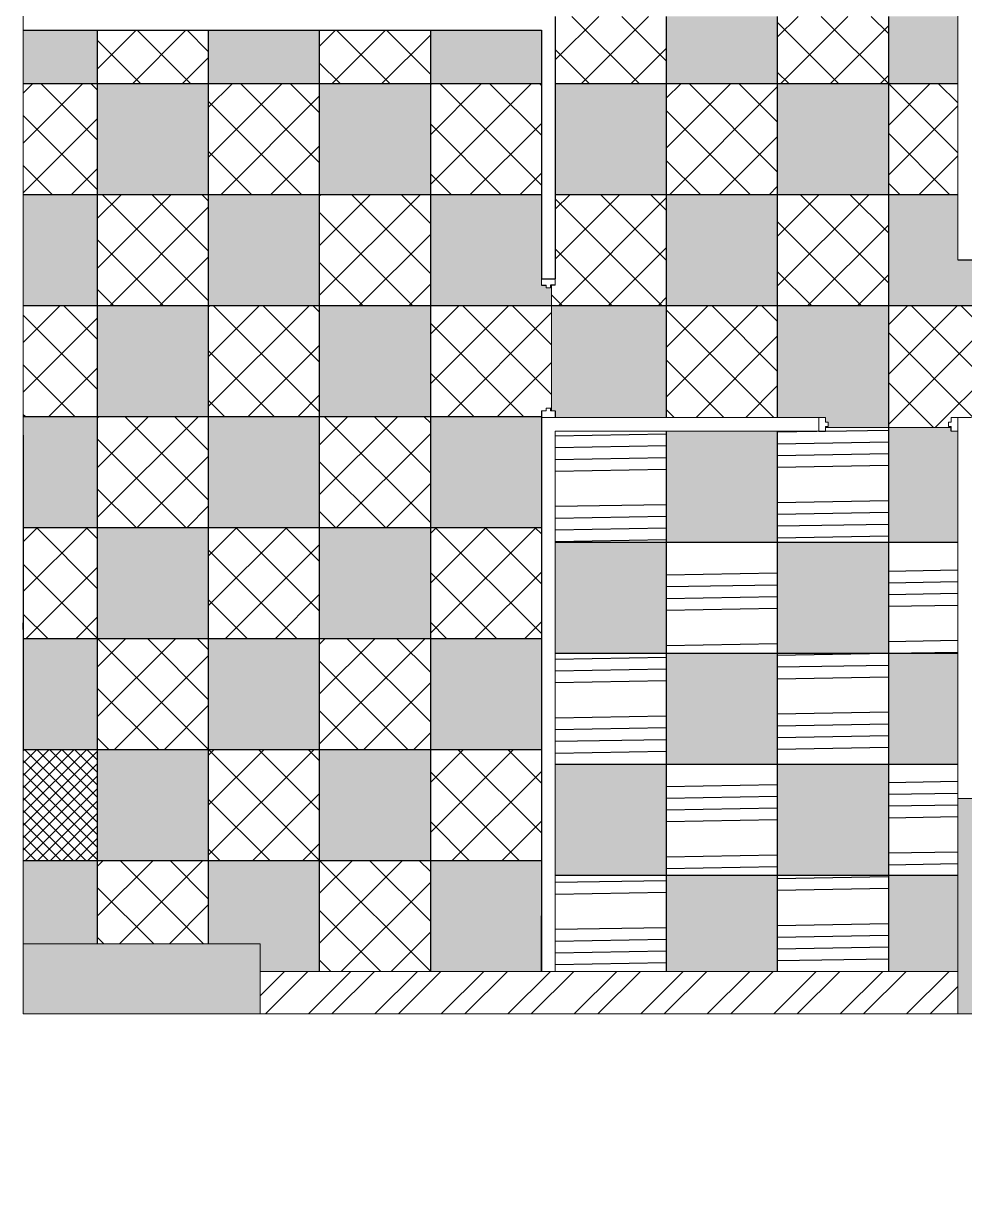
# Model space of a CAD drawing. Header units: millimetres. Extents: x 86441 to 190201, y 16532 to 98188.
# Drawn here: x 88022.6 to 88124.4, y 59550.7 to 59676.5 of the extents above; entities that cross this region are included whole.
import ezdxf

# ---------------------------------------------------------------- set-up
doc = ezdxf.new("R2010")
doc.units = ezdxf.units.MM
doc.header["$LTSCALE"] = 0.1
doc.layers.add('COLUMN', color=1, linetype='Continuous', lineweight=0)
pattern_1 = [(45, (86262.1527, 59039.9638), (-2.694077, 2.694077), []), (135, (86262.1527, 59039.9638), (-2.694077, -2.694077), [])]
pattern_2 = [(181, (86262.153, 59039.964), (0.132987, -7.61884), []), (181, (86260.861, 59041.2114), (0.132987, -7.61884), []), (181, (86259.569, 59042.459), (0.132987, -7.61884), []), (181, (86258.277, 59043.707), (0.132987, -7.61884), [])]

msp = doc.modelspace()

# ---------------------------------------------------------------- hatches: boundary and pattern name
at = {"true_color": 0xc7c8ca, "transparency": 33554687}
h = msp.add_hatch(dxfattribs=at)
h.set_pattern_fill('ANSI37', color=9, scale=1.2)
h.set_pattern_definition(pattern_1)
h.paths.add_polyline_path([(88092.1, 59677.21), (88080.1, 59677.21), (88080.1, 59669.95), (88092.1, 59669.95)])
h = msp.add_hatch(color=9, dxfattribs=at)
h.dxf.hatch_style = 1
h.paths.add_polyline_path([(88104.1, 59677.21), (88092.1, 59677.21), (88092.1, 59669.95), (88104.1, 59669.95)])
h = msp.add_hatch(dxfattribs=at)
h.set_pattern_fill('ANSI37', color=9, scale=1.2)
h.set_pattern_definition(pattern_1)
h.paths.add_polyline_path([(88116.1, 59677.21), (88104.1, 59677.21), (88104.1, 59669.95), (88116.1, 59669.95)])
h = msp.add_hatch(color=9, dxfattribs=at)
h.dxf.hatch_style = 1
h.paths.add_polyline_path([(88123.6, 59677.21), (88116.1, 59677.21), (88116.1, 59669.95), (88123.6, 59669.95)])
h = msp.add_hatch(color=9, dxfattribs=at)
h.dxf.hatch_style = 1
h.paths.add_polyline_path([(88030.6, 59675.71), (88022.6, 59675.71), (88022.6, 59669.95), (88030.6, 59669.95)])
h = msp.add_hatch(dxfattribs=at)
h.set_pattern_fill('ANSI37', color=9, scale=1.2)
h.set_pattern_definition(pattern_1)
h.paths.add_polyline_path([(88042.6, 59675.71), (88030.6, 59675.71), (88030.6, 59669.95), (88042.6, 59669.95)])
h = msp.add_hatch(color=9, dxfattribs=at)
h.dxf.hatch_style = 1
h.paths.add_polyline_path([(88054.6, 59675.71), (88042.6, 59675.71), (88042.6, 59669.95), (88054.6, 59669.95)])
h = msp.add_hatch(dxfattribs=at)
h.set_pattern_fill('ANSI37', color=9, scale=1.2)
h.set_pattern_definition(pattern_1)
h.paths.add_polyline_path([(88066.6, 59675.71), (88054.6, 59675.71), (88054.6, 59669.95), (88066.6, 59669.95)])
h = msp.add_hatch(color=9, dxfattribs=at)
h.dxf.hatch_style = 1
h.paths.add_polyline_path([(88078.6, 59675.71), (88066.6, 59675.71), (88066.6, 59669.95), (88078.6, 59669.95)])
h = msp.add_hatch(dxfattribs=at)
h.set_pattern_fill('ANSI37', color=9, scale=1.2)
h.set_pattern_definition(pattern_1)
h.paths.add_polyline_path([(88030.6, 59669.95), (88022.6, 59669.95), (88022.6, 59657.95), (88030.6, 59657.95)])
h = msp.add_hatch(color=9, dxfattribs=at)
h.dxf.hatch_style = 1
h.paths.add_polyline_path([(88042.6, 59669.95), (88030.6, 59669.95), (88030.6, 59657.95), (88042.6, 59657.95)])
h = msp.add_hatch(dxfattribs=at)
h.set_pattern_fill('ANSI37', color=9, scale=1.2)
h.set_pattern_definition(pattern_1)
h.paths.add_polyline_path([(88054.6, 59669.95), (88042.6, 59669.95), (88042.6, 59657.95), (88054.6, 59657.95)])
h = msp.add_hatch(color=9, dxfattribs=at)
h.dxf.hatch_style = 1
h.paths.add_polyline_path([(88066.6, 59669.95), (88054.6, 59669.95), (88054.6, 59657.95), (88066.6, 59657.95)])
h = msp.add_hatch(dxfattribs=at)
h.set_pattern_fill('ANSI37', color=9, scale=1.2)
h.set_pattern_definition(pattern_1)
h.paths.add_polyline_path([(88078.6, 59669.95), (88066.6, 59669.95), (88066.6, 59657.95), (88078.6, 59657.95)])
h = msp.add_hatch(color=9, dxfattribs=at)
h.dxf.hatch_style = 1
h.paths.add_polyline_path([(88092.1, 59669.95), (88080.1, 59669.95), (88080.1, 59657.95), (88092.1, 59657.95)])
h = msp.add_hatch(dxfattribs=at)
h.set_pattern_fill('ANSI37', color=9, scale=1.2)
h.set_pattern_definition(pattern_1)
h.paths.add_polyline_path([(88104.1, 59669.95), (88092.1, 59669.95), (88092.1, 59657.95), (88104.1, 59657.95)])
h = msp.add_hatch(color=9, dxfattribs=at)
h.dxf.hatch_style = 1
h.paths.add_polyline_path([(88116.1, 59669.95), (88104.1, 59669.95), (88104.1, 59657.95), (88116.1, 59657.95)])
h = msp.add_hatch(dxfattribs=at)
h.set_pattern_fill('ANSI37', color=9, scale=1.2)
h.set_pattern_definition(pattern_1)
h.paths.add_polyline_path([(88123.6, 59669.95), (88116.1, 59669.95), (88116.1, 59657.95), (88123.6, 59657.95)])
h = msp.add_hatch(color=9, dxfattribs=at)
h.dxf.hatch_style = 1
h.paths.add_polyline_path([(88030.6, 59657.95), (88022.6, 59657.95), (88022.6, 59645.95), (88030.6, 59645.95)])
h = msp.add_hatch(dxfattribs=at)
h.set_pattern_fill('ANSI37', color=9, scale=1.2)
h.set_pattern_definition(pattern_1)
h.paths.add_polyline_path([(88042.6, 59657.95), (88030.6, 59657.95), (88030.6, 59645.95), (88042.6, 59645.95)])
h = msp.add_hatch(color=9, dxfattribs=at)
h.dxf.hatch_style = 1
h.paths.add_polyline_path([(88054.6, 59657.95), (88042.6, 59657.95), (88042.6, 59645.95), (88054.6, 59645.95)])
h = msp.add_hatch(dxfattribs=at)
h.set_pattern_fill('ANSI37', color=9, scale=1.2)
h.set_pattern_definition(pattern_1)
h.paths.add_polyline_path([(88066.6, 59657.95), (88054.6, 59657.95), (88054.6, 59645.95), (88066.6, 59645.95)])
h = msp.add_hatch(color=9, dxfattribs=at)
h.dxf.hatch_style = 1
h.paths.add_polyline_path([(88078.6, 59657.95), (88066.6, 59657.95), (88066.6, 59645.95), (88079.7, 59645.95), (88079.7, 59647.85), (88079.1, 59647.85), (88079.1, 59648.15), (88078.6, 59648.15), (88078.6, 59648.85)])
h = msp.add_hatch(dxfattribs=at)
h.set_pattern_fill('ANSI37', color=9, scale=1.2)
h.set_pattern_definition(pattern_1)
h.paths.add_polyline_path([(88092.1, 59657.95), (88080.1, 59657.95), (88080.1, 59648.85), (88080.1, 59648.15), (88079.7, 59648.15), (88079.7, 59645.95), (88092.1, 59645.95)])
h = msp.add_hatch(color=9, dxfattribs=at)
h.dxf.hatch_style = 1
h.paths.add_polyline_path([(88104.1, 59657.95), (88092.1, 59657.95), (88092.1, 59645.95), (88104.1, 59645.95)])
h = msp.add_hatch(dxfattribs=at)
h.set_pattern_fill('ANSI37', color=9, scale=1.2)
h.set_pattern_definition(pattern_1)
h.paths.add_polyline_path([(88116.1, 59657.95), (88104.1, 59657.95), (88104.1, 59645.95), (88116.1, 59645.95)])
h = msp.add_hatch(color=9, dxfattribs=at)
h.dxf.hatch_style = 1
h.paths.add_polyline_path([(88128.1, 59650.89), (88123.6, 59650.89), (88123.6, 59657.95), (88116.1, 59657.95), (88116.1, 59645.95), (88128.1, 59645.95)])
h = msp.add_hatch(color=9, dxfattribs=at)
h.dxf.hatch_style = 1
h.paths.add_polyline_path([(88079.7, 59648.15), (88079.6, 59648.15), (88079.6, 59647.85), (88079.7, 59647.85)])
h = msp.add_hatch(dxfattribs=at)
h.set_pattern_fill('ANSI37', color=9, scale=1.2)
h.set_pattern_definition(pattern_1)
h.paths.add_polyline_path([(88030.6, 59645.95), (88022.6, 59645.95), (88022.6, 59633.95), (88030.6, 59633.95)])
h = msp.add_hatch(color=9, dxfattribs=at)
h.dxf.hatch_style = 1
h.paths.add_polyline_path([(88042.6, 59645.95), (88030.6, 59645.95), (88030.6, 59633.95), (88042.6, 59633.95)])
h = msp.add_hatch(dxfattribs=at)
h.set_pattern_fill('ANSI37', color=9, scale=1.2)
h.set_pattern_definition(pattern_1)
h.paths.add_polyline_path([(88054.6, 59645.95), (88042.6, 59645.95), (88042.6, 59633.95), (88054.6, 59633.95)])
h = msp.add_hatch(color=9, dxfattribs=at)
h.dxf.hatch_style = 1
h.paths.add_polyline_path([(88066.6, 59645.95), (88054.6, 59645.95), (88054.6, 59633.95), (88066.6, 59633.95)])
h = msp.add_hatch(dxfattribs=at)
h.set_pattern_fill('ANSI37', color=9, scale=1.2)
h.set_pattern_definition(pattern_1)
h.paths.add_polyline_path([(88079.7, 59645.95), (88066.6, 59645.95), (88066.6, 59633.95), (88078.6, 59633.95), (88078.6, 59634.55), (88079.1, 59634.55), (88079.1, 59634.85), (88079.7, 59634.85)])
h = msp.add_hatch(color=9, dxfattribs=at)
h.dxf.hatch_style = 1
h.paths.add_polyline_path([(88092.1, 59645.95), (88079.7, 59645.95), (88079.7, 59634.55), (88080.1, 59634.55), (88080.1, 59633.85), (88092.1, 59633.85)])
h = msp.add_hatch(dxfattribs=at)
h.set_pattern_fill('ANSI37', color=9, scale=1.2)
h.set_pattern_definition(pattern_1)
h.paths.add_polyline_path([(88104.1, 59645.95), (88092.1, 59645.95), (88092.1, 59633.85), (88104.1, 59633.85)])
h = msp.add_hatch(color=9, dxfattribs=at)
h.dxf.hatch_style = 1
h.paths.add_polyline_path([(88116.1, 59645.95), (88104.1, 59645.95), (88104.1, 59633.85), (88108.6, 59633.85), (88109.3, 59633.85), (88109.3, 59633.35), (88109.6, 59633.35), (88109.6, 59632.75), (88116.1, 59632.75)])
h = msp.add_hatch(dxfattribs=at)
h.set_pattern_fill('ANSI37', color=9, scale=1.2)
h.set_pattern_definition(pattern_1)
h.paths.add_polyline_path([(88128.1, 59645.95), (88116.1, 59645.95), (88116.1, 59632.75), (88122.8, 59632.75), (88122.9, 59632.75), (88122.9, 59632.85), (88122.6, 59632.85), (88122.6, 59633.35), (88122.9, 59633.35), (88122.9, 59633.85), (88123.6, 59633.85), (88125.8, 59633.85), (88125.8, 59633.35), (88126.1, 59633.35), (88126.1, 59632.85), (88125.8, 59632.85), (88125.8, 59632.75), (88128.1, 59632.75)])
h = msp.add_hatch(dxfattribs=at)
h.set_pattern_fill('ANSI37', color=9, scale=1.2)
h.set_pattern_definition(pattern_1)
h.paths.add_polyline_path([(88079.7, 59634.85), (88079.6, 59634.85), (88079.6, 59634.55), (88079.7, 59634.55)], flags=17)
h = msp.add_hatch(color=9, dxfattribs=at)
h.dxf.hatch_style = 1
h.paths.add_polyline_path([(88030.6, 59633.95), (88022.6, 59633.95), (88022.6, 59631.23), (88022.6, 59621.95), (88030.6, 59621.95)])
h = msp.add_hatch(dxfattribs=at)
h.set_pattern_fill('ANSI37', color=9, scale=1.2)
h.set_pattern_definition(pattern_1)
h.paths.add_polyline_path([(88042.6, 59633.95), (88030.6, 59633.95), (88030.6, 59621.95), (88042.6, 59621.95)])
h = msp.add_hatch(color=9, dxfattribs=at)
h.dxf.hatch_style = 1
h.paths.add_polyline_path([(88054.6, 59633.95), (88042.6, 59633.95), (88042.6, 59621.95), (88054.6, 59621.95)])
h = msp.add_hatch(dxfattribs=at)
h.set_pattern_fill('ANSI37', color=9, scale=1.2)
h.set_pattern_definition(pattern_1)
h.paths.add_polyline_path([(88066.6, 59633.95), (88054.6, 59633.95), (88054.6, 59621.95), (88066.6, 59621.95)])
h = msp.add_hatch(color=9, dxfattribs=at)
h.dxf.hatch_style = 1
h.paths.add_polyline_path([(88078.6, 59633.95), (88066.6, 59633.95), (88066.6, 59621.95), (88078.6, 59621.95)])
at = {"true_color": 0x66682c, "transparency": 33554687}
h = msp.add_hatch(dxfattribs=at)
h.set_pattern_fill('ANSI34', color=77, scale=0.4, angle=136)
h.set_pattern_definition(pattern_2)
h.paths.add_polyline_path([(88092.1, 59632.35), (88080.1, 59632.35), (88080.1, 59620.35), (88092.1, 59620.35)])
at = {"true_color": 0x000000, "transparency": 33554687}
h = msp.add_hatch(color=18, dxfattribs=at)
h.dxf.hatch_style = 1
h.paths.add_polyline_path([(88104.1, 59632.35), (88092.1, 59632.35), (88092.1, 59620.35), (88104.1, 59620.35)])
at = {"true_color": 0x66682c, "transparency": 33554687}
h = msp.add_hatch(dxfattribs=at)
h.set_pattern_fill('ANSI34', color=77, scale=0.4, angle=136)
h.set_pattern_definition(pattern_2)
h.paths.add_polyline_path([(88116.1, 59632.75), (88109.3, 59632.75), (88109.3, 59632.35), (88108.6, 59632.35), (88104.1, 59632.35), (88104.1, 59620.35), (88116.1, 59620.35)])
at = {"true_color": 0xc7c8ca, "transparency": 33554687}
h = msp.add_hatch(color=9, dxfattribs=at)
h.dxf.hatch_style = 1
h.paths.add_polyline_path([(88109.6, 59632.85), (88109.3, 59632.85), (88109.3, 59632.75), (88109.6, 59632.75)], flags=17)
at = {"true_color": 0x000000, "transparency": 33554687}
h = msp.add_hatch(color=18, dxfattribs=at)
h.dxf.hatch_style = 1
h.paths.add_polyline_path([(88123.6, 59632.35), (88122.9, 59632.35), (88122.9, 59632.75), (88122.6, 59632.75), (88116.1, 59632.75), (88116.1, 59620.35), (88123.6, 59620.35)])
at = {"true_color": 0xc7c8ca, "transparency": 33554687}
h = msp.add_hatch(dxfattribs=at)
h.set_pattern_fill('ANSI37', color=9, scale=1.2)
h.set_pattern_definition(pattern_1)
h.paths.add_polyline_path([(88030.6, 59621.95), (88022.6, 59621.95), (88022.6, 59610.93), (88022.6, 59609.95), (88030.6, 59609.95)])
h = msp.add_hatch(color=9, dxfattribs=at)
h.dxf.hatch_style = 1
h.paths.add_polyline_path([(88042.6, 59621.95), (88030.6, 59621.95), (88030.6, 59609.95), (88042.6, 59609.95)])
h = msp.add_hatch(dxfattribs=at)
h.set_pattern_fill('ANSI37', color=9, scale=1.2)
h.set_pattern_definition(pattern_1)
h.paths.add_polyline_path([(88054.6, 59621.95), (88042.6, 59621.95), (88042.6, 59609.95), (88054.6, 59609.95)])
h = msp.add_hatch(color=9, dxfattribs=at)
h.dxf.hatch_style = 1
h.paths.add_polyline_path([(88066.6, 59621.95), (88054.6, 59621.95), (88054.6, 59609.95), (88066.6, 59609.95)])
h = msp.add_hatch(dxfattribs=at)
h.set_pattern_fill('ANSI37', color=9, scale=1.2)
h.set_pattern_definition(pattern_1)
h.paths.add_polyline_path([(88078.6, 59621.95), (88066.6, 59621.95), (88066.6, 59609.95), (88078.6, 59609.95)])
at = {"true_color": 0x000000, "transparency": 33554687}
h = msp.add_hatch(color=18, dxfattribs=at)
h.dxf.hatch_style = 1
h.paths.add_polyline_path([(88092.1, 59620.35), (88080.1, 59620.35), (88080.1, 59608.35), (88092.1, 59608.35)])
at = {"true_color": 0x66682c, "transparency": 33554687}
h = msp.add_hatch(dxfattribs=at)
h.set_pattern_fill('ANSI34', color=77, scale=0.4, angle=136)
h.set_pattern_definition(pattern_2)
h.paths.add_polyline_path([(88104.1, 59620.35), (88092.1, 59620.35), (88092.1, 59608.35), (88104.1, 59608.35)])
at = {"true_color": 0x000000, "transparency": 33554687}
h = msp.add_hatch(color=18, dxfattribs=at)
h.dxf.hatch_style = 1
h.paths.add_polyline_path([(88116.1, 59620.35), (88104.1, 59620.35), (88104.1, 59608.35), (88116.1, 59608.35)])
at = {"true_color": 0x66682c, "transparency": 33554687}
h = msp.add_hatch(dxfattribs=at)
h.set_pattern_fill('ANSI34', color=77, scale=0.4, angle=136)
h.set_pattern_definition(pattern_2)
h.paths.add_polyline_path([(88123.6, 59620.35), (88116.1, 59620.35), (88116.1, 59608.35), (88123.6, 59608.35)])
at = {"true_color": 0xc7c8ca, "transparency": 33554687}
h = msp.add_hatch(color=9, dxfattribs=at)
h.dxf.hatch_style = 1
h.paths.add_polyline_path([(88030.6, 59609.95), (88022.6, 59609.95), (88022.6, 59597.95), (88030.6, 59597.95)])
h = msp.add_hatch(dxfattribs=at)
h.set_pattern_fill('ANSI37', color=9, scale=1.2)
h.set_pattern_definition(pattern_1)
h.paths.add_polyline_path([(88042.6, 59609.95), (88030.6, 59609.95), (88030.6, 59597.95), (88042.6, 59597.95)])
h = msp.add_hatch(color=9, dxfattribs=at)
h.dxf.hatch_style = 1
h.paths.add_polyline_path([(88054.6, 59609.95), (88042.6, 59609.95), (88042.6, 59597.95), (88054.6, 59597.95)])
h = msp.add_hatch(dxfattribs=at)
h.set_pattern_fill('ANSI37', color=9, scale=1.2)
h.set_pattern_definition(pattern_1)
h.paths.add_polyline_path([(88066.6, 59609.95), (88054.6, 59609.95), (88054.6, 59597.95), (88066.6, 59597.95)])
h = msp.add_hatch(color=9, dxfattribs=at)
h.dxf.hatch_style = 1
h.paths.add_polyline_path([(88078.6, 59609.95), (88066.6, 59609.95), (88066.6, 59597.95), (88078.6, 59597.95)])
at = {"true_color": 0x66682c, "transparency": 33554687}
h = msp.add_hatch(dxfattribs=at)
h.set_pattern_fill('ANSI34', color=77, scale=0.4, angle=136)
h.set_pattern_definition(pattern_2)
h.paths.add_polyline_path([(88092.1, 59608.35), (88080.1, 59608.35), (88080.1, 59596.35), (88092.1, 59596.35)])
at = {"true_color": 0x000000, "transparency": 33554687}
h = msp.add_hatch(color=18, dxfattribs=at)
h.dxf.hatch_style = 1
h.paths.add_polyline_path([(88104.1, 59608.35), (88092.1, 59608.35), (88092.1, 59596.35), (88104.1, 59596.35)])
at = {"true_color": 0x66682c, "transparency": 33554687}
h = msp.add_hatch(dxfattribs=at)
h.set_pattern_fill('ANSI34', color=77, scale=0.4, angle=136)
h.set_pattern_definition(pattern_2)
h.paths.add_polyline_path([(88116.1, 59608.35), (88104.1, 59608.35), (88104.1, 59596.35), (88116.1, 59596.35)])
at = {"true_color": 0x000000, "transparency": 33554687}
h = msp.add_hatch(color=18, dxfattribs=at)
h.dxf.hatch_style = 1
h.paths.add_polyline_path([(88123.6, 59608.35), (88116.1, 59608.35), (88116.1, 59596.35), (88123.6, 59596.35)])
at = {"true_color": 0x939598, "transparency": 33554687}
h = msp.add_hatch(dxfattribs=at)
h.set_pattern_fill('ANSI37', color=252, scale=0.3)
h.set_pattern_definition([(45, (86262.1527, 59300.2617), (-0.6735192, 0.6735192), []), (135, (86262.1527, 59300.2617), (-0.6735192, -0.6735192), [])])
h.paths.add_polyline_path([(88030.6, 59597.95), (88022.6, 59597.95), (88022.6, 59585.95), (88030.6, 59585.95)])
at = {"true_color": 0xc7c8ca, "transparency": 33554687}
h = msp.add_hatch(color=9, dxfattribs=at)
h.dxf.hatch_style = 1
h.paths.add_polyline_path([(88042.6, 59597.95), (88030.6, 59597.95), (88030.6, 59585.95), (88042.6, 59585.95)])
h = msp.add_hatch(dxfattribs=at)
h.set_pattern_fill('ANSI37', color=9, scale=1.2)
h.set_pattern_definition(pattern_1)
h.paths.add_polyline_path([(88054.6, 59597.95), (88042.6, 59597.95), (88042.6, 59585.95), (88054.6, 59585.95)])
h = msp.add_hatch(color=9, dxfattribs=at)
h.dxf.hatch_style = 1
h.paths.add_polyline_path([(88066.6, 59597.95), (88054.6, 59597.95), (88054.6, 59585.95), (88066.6, 59585.95)])
h = msp.add_hatch(dxfattribs=at)
h.set_pattern_fill('ANSI37', color=9, scale=1.2)
h.set_pattern_definition(pattern_1)
h.paths.add_polyline_path([(88078.6, 59597.95), (88066.6, 59597.95), (88066.6, 59585.95), (88078.6, 59585.95)])
at = {"true_color": 0x000000, "transparency": 33554687}
h = msp.add_hatch(color=18, dxfattribs=at)
h.dxf.hatch_style = 1
h.paths.add_polyline_path([(88092.1, 59596.35), (88080.1, 59596.35), (88080.1, 59584.35), (88092.1, 59584.35)])
at = {"true_color": 0x66682c, "transparency": 33554687}
h = msp.add_hatch(dxfattribs=at)
h.set_pattern_fill('ANSI34', color=77, scale=0.4, angle=136)
h.set_pattern_definition(pattern_2)
h.paths.add_polyline_path([(88104.1, 59596.35), (88092.1, 59596.35), (88092.1, 59584.35), (88104.1, 59584.35)])
at = {"true_color": 0x000000, "transparency": 33554687}
h = msp.add_hatch(color=18, dxfattribs=at)
h.dxf.hatch_style = 1
h.paths.add_polyline_path([(88116.1, 59596.35), (88104.1, 59596.35), (88104.1, 59584.35), (88116.1, 59584.35)])
at = {"true_color": 0x66682c, "transparency": 33554687}
h = msp.add_hatch(dxfattribs=at)
h.set_pattern_fill('ANSI34', color=77, scale=0.4, angle=136)
h.set_pattern_definition(pattern_2)
h.paths.add_polyline_path([(88123.6, 59592.63), (88123.6, 59596.35), (88116.1, 59596.35), (88116.1, 59584.35), (88123.6, 59584.35)])
at = {"true_color": 0xc7c8ca, "transparency": 33554687}
h = msp.add_hatch(color=9, dxfattribs=at)
h.dxf.hatch_style = 1
h.paths.add_polyline_path([(88030.6, 59585.95), (88022.6, 59585.95), (88022.6, 59576.93), (88030.6, 59576.93)])
h = msp.add_hatch(dxfattribs=at)
h.set_pattern_fill('ANSI37', color=9, scale=1.2)
h.set_pattern_definition(pattern_1)
h.paths.add_polyline_path([(88042.6, 59585.95), (88030.6, 59585.95), (88030.6, 59576.93), (88042.6, 59576.93)])
h = msp.add_hatch(color=9, dxfattribs=at)
h.dxf.hatch_style = 1
h.paths.add_polyline_path([(88054.6, 59585.95), (88042.6, 59585.95), (88042.6, 59576.93), (88048.2, 59576.93), (88048.2, 59573.95), (88054.6, 59573.95)])
h = msp.add_hatch(dxfattribs=at)
h.set_pattern_fill('ANSI37', color=9, scale=1.2)
h.set_pattern_definition(pattern_1)
h.paths.add_polyline_path([(88066.6, 59585.95), (88054.6, 59585.95), (88054.6, 59573.95), (88066.6, 59573.95)])
h = msp.add_hatch(color=9, dxfattribs=at)
h.dxf.hatch_style = 1
h.paths.add_polyline_path([(88078.6, 59585.95), (88066.6, 59585.95), (88066.6, 59573.95), (88078.6, 59573.95), (88078.6, 59579.95)])
at = {"true_color": 0x66682c, "transparency": 33554687}
h = msp.add_hatch(dxfattribs=at)
h.set_pattern_fill('ANSI34', color=77, scale=0.4, angle=136)
h.set_pattern_definition(pattern_2)
h.paths.add_polyline_path([(88092.1, 59584.35), (88080.1, 59584.35), (88080.1, 59573.95), (88092.1, 59573.95)])
at = {"true_color": 0x000000, "transparency": 33554687}
h = msp.add_hatch(color=18, dxfattribs=at)
h.dxf.hatch_style = 1
h.paths.add_polyline_path([(88104.1, 59584.35), (88092.1, 59584.35), (88092.1, 59573.95), (88104.1, 59573.95)])
at = {"true_color": 0x66682c, "transparency": 33554687}
h = msp.add_hatch(dxfattribs=at)
h.set_pattern_fill('ANSI34', color=77, scale=0.4, angle=136)
h.set_pattern_definition(pattern_2)
h.paths.add_polyline_path([(88116.1, 59584.35), (88104.1, 59584.35), (88104.1, 59573.95), (88116.1, 59573.95)])
at = {"true_color": 0x000000, "transparency": 33554687}
h = msp.add_hatch(color=18, dxfattribs=at)
h.dxf.hatch_style = 1
h.paths.add_polyline_path([(88123.6, 59584.35), (88116.1, 59584.35), (88116.1, 59573.95), (88123.6, 59573.95)])
at = {"layer": 'COLUMN', "true_color": 0xed1f24, "transparency": 33554687}
h = msp.add_hatch(dxfattribs=at)
h.set_pattern_fill('AR-CONC', color=240, scale=0.04)
h.set_pattern_definition([(50, (86262.1527, 59039.964), (7.287387, -0.637563), [0.762, -8.382]), (355, (86262.153, 59039.964), (-1.409737, 7.642274), [0.6096, -6.705623]), (100.45144, (86262.76, 59039.9106), (5.87765, 7.00471), [0.6476, -7.12361]), (46.1842, (86262.153, 59041.996), (10.84316, -1.681693), [1.143, -12.573]), (96.63556, (86263.056, 59041.856), (9.496165, 9.897045), [0.9714, -10.685424]), (351.18415, (86262.153, 59041.996), (9.496165, 9.897045), [0.9144, -10.05839]), (21, (86263.1687, 59041.488), (6.064576, -4.090608), [0.762, -8.382]), (326, (86263.169, 59041.488), (2.47208, 7.367519), [0.6096, -6.7056]), (71.45144, (86263.674, 59041.147), (8.536657, 3.27691), [0.6476, -7.123598]), (37.5, (86262.1527, 59039.9638), (0.123544, 3.3822016), [0, -6.62432, 0, -6.8072, 0, -6.731]), (7.5, (86262.1527, 59039.9638), (2.6727865, 4.007223), [0, -3.88112, 0, -6.47192, 0, -2.5654]), (327.5, (86259.887, 59039.9638), (5.4236238, -0.2291498), [0, -2.54, 0, -7.9248, 0, -10.5156]), (317.5, (86258.871, 59039.9638), (5.925167, 1.01706), [0, -3.302, 0, -5.26288, 0, -7.4676])])
h.paths.add_polyline_path([(88413.41, 59679.24), (88390.11, 59679.24), (88390.11, 59673.2), (88413.41, 59673.2)])
h.paths.add_polyline_path([(88224.14, 59674.03), (88200.84, 59674.03), (88200.84, 59667.99), (88224.1, 59667.99)])
h.paths.add_polyline_path([(88048.2, 59783.49), (88022.6, 59783.49), (88022.6, 59775.91), (88048.2, 59775.91), (88048.2, 59776.43)])
h.paths.add_polyline_path([(88315.12, 59575.29), (88307.46, 59575.29), (88307.46, 59550.67), (88315.12, 59550.67)])
h.paths.add_polyline_path([(88206.88, 59573.95), (88200.84, 59573.95), (88200.84, 59550.67), (88206.88, 59550.67)])
h.paths.add_polyline_path([(88129.64, 59592.63), (88123.6, 59592.63), (88123.6, 59569.35), (88129.64, 59569.35)])
h.paths.add_polyline_path([(88048.2, 59576.93), (88022.6, 59576.93), (88022.6, 59569.35), (88048.2, 59569.35)])
h.paths.add_polyline_path([(88129.64, 59778.89), (88129.64, 59783.49), (88123.6, 59783.49), (88123.6, 59760.21), (88129.64, 59760.21)])
h.paths.add_polyline_path([(88206.88, 59783.49), (88200.84, 59783.49), (88200.84, 59760.21), (88206.88, 59760.21)])
h.paths.add_polyline_path([(88504.39, 59580.5), (88499.79, 59580.5), (88496.73, 59580.5), (88496.73, 59573.75), (88496.73, 59560.48), (88496.73, 59555.88), (88504.39, 59555.88)])
h.paths.add_polyline_path([(88396.15, 59587.26), (88391.61, 59587.26), (88390.11, 59587.26), (88390.11, 59579.16), (88390.11, 59555.88), (88396.15, 59555.88), (88396.15, 59560.48)])
h.paths.add_polyline_path([(88396.15, 59784.1), (88396.15, 59788.7), (88390.11, 59788.7), (88390.11, 59765.42), (88391.61, 59765.42), (88391.61, 59765.43), (88396.15, 59765.43), (88396.15, 59778.7)])
at = {"layer": 'COLUMN', "lineweight": 9, "true_color": 0x636466, "transparency": 33554687}
h = msp.add_hatch(dxfattribs=at)
h.set_pattern_fill('STEEL', color=251, scale=1.6)
h.set_pattern_definition([(45, (86262.1527, 59039.964), (-3.592102, 3.592102), []), (45, (86262.1527, 59042.504), (-3.592102, 3.592102), [])])
h.paths.add_polyline_path([(88267.67, 59581.29), (88260.88, 59581.29), (88260.88, 59578.29), (88267.67, 59578.29)])
h.paths.add_polyline_path([(88465.91, 59711.09), (88462.91, 59711.09), (88462.91, 59688.09), (88465.91, 59688.09)], flags=17)
h.paths.add_polyline_path([(88447.91, 59691.09), (88426.91, 59691.09), (88426.91, 59688.09), (88447.91, 59688.09)], flags=17)
h.paths.add_polyline_path([(88295.18, 59618.11), (88240.64, 59618.11), (88240.64, 59615.11), (88295.18, 59615.11)])
h.paths.add_polyline_path([(88260.88, 59573.95), (88260.88, 59579.16), (88257.88, 59579.16), (88257.88, 59573.95), (88257.88, 59555.27), (88260.88, 59555.27)])
h.paths.add_polyline_path([(88285.67, 59579.27), (88282.67, 59579.27), (88282.67, 59555.27), (88285.67, 59555.27), (88285.67, 59565.28)])
h.paths.add_polyline_path([(88257.88, 59577.11), (88248.88, 59577.11), (88248.88, 59574.11), (88257.88, 59574.11)])
h.paths.add_polyline_path([(88260.88, 59597.11), (88257.88, 59597.11), (88257.88, 59589.4), (88260.88, 59589.4)])
h.paths.add_polyline_path([(88257.88, 59597.11), (88224.88, 59597.11), (88224.88, 59594.11), (88257.88, 59594.11)])
h.paths.add_polyline_path([(88233.88, 59594.11), (88230.88, 59594.11), (88230.88, 59574.11), (88233.88, 59574.11), (88233.88, 59577.11)])
h.paths.add_polyline_path([(88310.52, 59581.29), (88307.46, 59581.29), (88300.67, 59581.29), (88300.67, 59578.29), (88307.46, 59578.29), (88310.52, 59578.29)], flags=17)
h.paths.add_polyline_path([(88123.6, 59573.95), (88048.2, 59573.95), (88048.2, 59569.35), (88123.6, 59569.35)])
h.paths.add_polyline_path([(88200.84, 59573.95), (88194.86, 59573.95), (88194.86, 59569.35), (88200.84, 59569.35)])
h.paths.add_polyline_path([(88137.08, 59573.95), (88129.64, 59573.95), (88129.64, 59569.35), (88137.08, 59569.35)])
h.paths.add_polyline_path([(88307.46, 59555.27), (88301.97, 59555.27), (88301.97, 59550.67), (88307.46, 59550.67)])
h.paths.add_polyline_path([(88291.17, 59555.27), (88277.18, 59555.27), (88277.18, 59550.67), (88291.17, 59550.67)])
h.paths.add_polyline_path([(88266.27, 59555.27), (88206.88, 59555.27), (88206.88, 59550.67), (88266.27, 59550.67)])
h.paths.add_polyline_path([(88299.78, 59615.11), (88295.18, 59615.11), (88295.18, 59600.79), (88310.52, 59600.79), (88310.52, 59575.33), (88315.12, 59575.33), (88315.12, 59605.39), (88299.78, 59605.39)])
h.paths.add_polyline_path([(88299.78, 59679.95), (88295.18, 59679.95), (88295.18, 59672.89), (88299.78, 59672.89)])
h.paths.add_polyline_path([(88299.78, 59783.49), (88295.18, 59783.49), (88279.9, 59783.49), (88279.9, 59778.89), (88295.18, 59778.89), (88295.18, 59737.73), (88299.78, 59737.73)])
h.paths.add_polyline_path([(88222.12, 59783.49), (88206.88, 59783.49), (88206.88, 59778.89), (88222.12, 59778.89)])
h.paths.add_polyline_path([(88137.08, 59783.49), (88129.64, 59783.49), (88129.64, 59778.89), (88137.08, 59778.89)])
h.paths.add_polyline_path([(88200.84, 59783.49), (88194.86, 59783.49), (88194.86, 59778.89), (88200.84, 59778.89)])
h.paths.add_polyline_path([(88123.6, 59783.49), (88048.2, 59783.49), (88048.2, 59778.89), (88123.6, 59778.89)])
edge = h.paths.add_edge_path()
edge.add_line((88499.79, 59580.5), (88504.39, 59580.5))
edge.add_line((88499.85, 59605.96), (88499.79, 59580.39))
edge.add_line((88504.39, 59610.6), (88504.39, 59580.5))
edge.add_line((88489.05, 59610.6), (88504.39, 59610.6))
edge.add_line((88484.45, 59606), (88499.85, 59605.96))
edge.add_line((88489.05, 59788.7), (88489.05, 59610.6))
edge.add_line((88484.45, 59784.1), (88484.45, 59606))
edge.add_line((88396.15, 59788.7), (88489.05, 59788.7))
edge.add_line((88396.15, 59784.1), (88484.45, 59784.1))
edge.add_line((88396.15, 59788.7), (88396.15, 59784.1))
h.paths.add_polyline_path([(88496.73, 59560.48), (88496.73, 59555.88), (88396.15, 59555.88), (88396.15, 59560.48)])

# ---------------------------------------------------------------- linework, layer by layer
at = {"color": 4, "lineweight": 18, "transparency": 33554687}
for p, q in [((88022.6, 59775.91), (88022.6, 59631.23)), ((88080.1, 59648.85), (88080.1, 59677.21)), ((88022.6, 59675.71), (88078.6, 59675.71)), ((88022.6, 59675.71), (88022.6, 59621.95)), ((88078.6, 59675.71), (88078.6, 59648.85)), ((88078.6, 59633.85), (88108.6, 59633.85)), ((88078.6, 59633.85), (88078.6, 59573.95)), ((88123.6, 59633.85), (88125.1, 59633.85)), ((88080.1, 59632.35), (88080.1, 59573.95)), ((88080.1, 59632.35), (88108.6, 59632.35)), ((88123.6, 59632.35), (88123.6, 59592.63)), ((88022.6, 59610.93), (88022.6, 59576.93)), ((88022.6, 59576.93), (88022.6, 59582.93))]:
    msp.add_line(p, q, dxfattribs=at)
at = {"color": 25, "lineweight": 9, "transparency": 33554687}
msp.add_line((88123.6, 59760.21), (88123.6, 59650.89), dxfattribs=at)
at = {"transparency": 33554687}
for p, q in [((88080.1, 59677.21), (88080.1, 59648.85)), ((88092.1, 59677.21), (88092.1, 59633.85)), ((88104.1, 59677.21), (88104.1, 59633.85)), ((88116.1, 59677.21), (88116.1, 59632.75)), ((88022.6, 59675.71), (88078.6, 59675.71)), ((88030.6, 59675.71), (88030.6, 59576.93)), ((88042.6, 59675.71), (88042.6, 59576.93)), ((88054.6, 59675.71), (88054.6, 59573.95)), ((88066.6, 59675.71), (88066.6, 59573.95)), ((88078.6, 59675.71), (88078.6, 59648.85)), ((88123.6, 59650.89), (88185.1, 59650.89)), ((88078.6, 59648.85), (88080.1, 59648.85)), ((88078.6, 59634.55), (88078.6, 59573.95)), ((88080.1, 59634.55), (88080.1, 59633.85)), ((88022.6, 59610.93), (88022.6, 59597.95))]:
    msp.add_line(p, q, dxfattribs=at)
at = {"color": 9, "true_color": 0xc7c8ca, "transparency": 33554687}
for p, q in [((88022.6, 59669.95), (88078.6, 59669.95)), ((88080.1, 59669.95), (88123.6, 59669.95)), ((88022.6, 59657.95), (88078.6, 59657.95)), ((88080.1, 59657.95), (88123.6, 59657.95)), ((88022.6, 59645.95), (88079.7, 59645.95)), ((88079.7, 59645.95), (88224.14, 59645.95)), ((88022.6, 59633.95), (88078.6, 59633.95)), ((88022.6, 59621.95), (88078.6, 59621.95)), ((88022.6, 59609.95), (88078.6, 59609.95)), ((88022.6, 59597.95), (88078.6, 59597.95)), ((88022.6, 59585.95), (88078.6, 59585.95))]:
    msp.add_line(p, q, dxfattribs=at)
at = {"color": 7, "true_color": 0xffffff, "transparency": 33554687}
for p, q in [((88080.1, 59669.95), (88123.6, 59669.95)), ((88078.6, 59648.15), (88079.1, 59648.15)), ((88080.1, 59648.15), (88079.6, 59648.15)), ((88080.1, 59648.15), (88080.1, 59648.15)), ((88080.1, 59634.55), (88080.1, 59634.55)), ((88109.3, 59633.85), (88109.3, 59633.85)), ((88122.9, 59633.85), (88122.9, 59633.85)), ((88108.6, 59632.35), (88109.3, 59632.35)), ((88122.9, 59632.35), (88122.9, 59632.85)), ((88022.6, 59631.93), (88022.6, 59610.93)), ((88022.6, 59610.93), (88022.6, 59611.63))]:
    msp.add_line(p, q, dxfattribs=at)
at = {"color": 17, "lineweight": 5, "true_color": 0x76432c, "transparency": 33554687}
msp.add_line((88185.1, 59650.89), (88123.6, 59650.89), dxfattribs=at)
at = {"color": 4, "lineweight": 5, "transparency": 33554687}
for p, q in [((88080.1, 59648.85), (88078.6, 59648.85)), ((88078.6, 59648.85), (88078.6, 59648.15)), ((88080.1, 59648.85), (88080.1, 59648.15)), ((88079.1, 59648.15), (88079.1, 59647.85)), ((88079.6, 59647.85), (88079.1, 59647.85)), ((88079.6, 59647.85), (88079.6, 59648.15)), ((88079.6, 59648.15), (88080.1, 59648.15)), ((88079.7, 59648.15), (88079.7, 59634.55)), ((88078.6, 59634.55), (88079.1, 59634.55)), ((88078.6, 59633.85), (88078.6, 59634.55)), ((88079.1, 59634.55), (88079.1, 59634.85)), ((88079.6, 59634.85), (88079.1, 59634.85)), ((88079.6, 59634.55), (88079.6, 59634.85)), ((88080.1, 59634.55), (88079.6, 59634.55)), ((88080.1, 59633.85), (88080.1, 59634.55)), ((88080.1, 59633.85), (88078.6, 59633.85)), ((88108.6, 59633.85), (88108.6, 59632.35)), ((88108.6, 59633.85), (88109.3, 59633.85)), ((88109.3, 59633.85), (88109.3, 59633.35)), ((88109.3, 59633.35), (88109.6, 59633.35)), ((88109.6, 59633.35), (88109.6, 59632.85)), ((88122.9, 59633.35), (88122.6, 59633.35)), ((88122.6, 59633.35), (88122.6, 59632.85)), ((88122.9, 59633.85), (88122.9, 59633.35)), ((88123.6, 59633.85), (88122.9, 59633.85)), ((88123.6, 59633.85), (88123.6, 59632.35)), ((88109.3, 59632.35), (88109.3, 59632.85)), ((88109.3, 59632.85), (88109.6, 59632.85)), ((88109.3, 59632.75), (88122.8, 59632.75)), ((88122.9, 59632.85), (88122.6, 59632.85)), ((88122.9, 59632.75), (88122.6, 59632.75)), ((88123.6, 59632.35), (88122.9, 59632.35))]:
    msp.add_line(p, q, dxfattribs=at)
at = {"color": 77, "true_color": 0x66682c, "transparency": 33554687}
for p, q in [((88092.1, 59632.35), (88092.1, 59573.95)), ((88104.1, 59632.35), (88104.1, 59573.95)), ((88116.1, 59632.75), (88116.1, 59573.95)), ((88080.1, 59620.35), (88123.6, 59620.35)), ((88080.1, 59608.35), (88123.6, 59608.35)), ((88080.1, 59596.35), (88123.6, 59596.35)), ((88080.1, 59584.35), (88123.6, 59584.35))]:
    msp.add_line(p, q, dxfattribs=at)
at = {"color": 251, "true_color": 0x524d49, "transparency": 33554687}
for p in [(88078.6, 59585.95), (88078.6, 59573.95)]:
    msp.add_line(p, (88078.6, 59579.95), dxfattribs=at)
at = {"color": 18, "lineweight": 5, "true_color": 0x000000, "transparency": 33554687}
for p, q in [((88048.2, 59573.95), (88123.6, 59573.95)), ((88048.2, 59569.35), (88123.6, 59569.35))]:
    msp.add_line(p, q, dxfattribs=at)
at = {"transparency": 33554687}
for points in [[(88079.6, 59648.15), (88079.7, 59648.15)], [(88079.6, 59634.85), (88079.7, 59634.85)]]:
    msp.add_lwpolyline(points, dxfattribs=at)
at = {"layer": 'COLUMN', "transparency": 33554687}
for p, q in [((88123.6, 59592.63), (88129.64, 59592.63)), ((88123.6, 59569.35), (88123.6, 59592.63)), ((88022.6, 59576.93), (88048.2, 59576.93)), ((88022.6, 59576.93), (88022.6, 59569.35)), ((88048.2, 59576.93), (88048.2, 59569.35)), ((88022.6, 59569.35), (88048.2, 59569.35)), ((88123.6, 59569.35), (88129.64, 59569.35))]:
    msp.add_line(p, q, dxfattribs=at)

doc.saveas('drawing.dxf')
